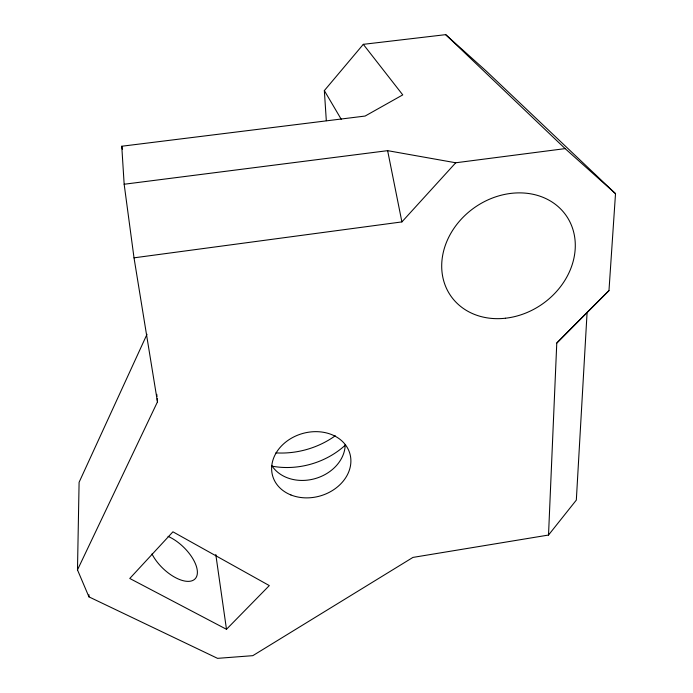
<?xml version="1.0" encoding="UTF-8"?>
<svg xmlns="http://www.w3.org/2000/svg" width="693" height="693" viewBox="0 0 693 693"><rect width="100%" height="100%" fill="white"/><g stroke="black" fill="none" stroke-linecap="round" stroke-linejoin="round"><path stroke-width="1.04" d="M326.316 120.677L324.341 90.601L363.297 44.335L445.686 34.65L486.148 70.981L615.514 193.65L608.974 290.584L587.092 312.413L576.325 500.095L548.518 535.048L412.941 557.415L252.815 655.665L217.55 658.35L88.947 596.864L88.955 594.715M88.947 596.864L77.486 569.88L79.097 482.293L147.003 334.286M548.518 535.048L556.774 343.061L587.092 312.413M77.486 569.88L157.467 401.871L157.172 398.64M363.297 44.335L402.754 94.889L365.116 116.052L121.76 146.24L124.16 184.243L134.018 257.831L401.897 221.907L455.734 162.777L565.141 148.623L615.514 193.65M226.481 629.296L269.308 585.585L172.929 531.817L129.773 578.473L226.481 629.296L215.792 554.487M556.774 343.061L608.974 290.584M124.16 184.243L387.63 150.658L455.734 162.777M445.686 34.65L565.141 148.623M324.341 90.601L341.216 119.257M121.76 146.24L122.418 149.324M387.63 150.658L401.897 221.907M134.018 257.831L157.467 401.871M156.774 394.326L156.973 396.483M345.59 444.88A74.246 61.963 -16.1 0 1 271.63 466.086M345.218 444.603A39.302 32.034 -16.2 0 1 315.41 478.534A39.302 32.034 -16.2 0 1 272.028 465.947M335.265 435.784A79.452 67.022 -16 0 1 275.857 452.875M168.07 536.373A30.501 14.813 44 0 1 196.232 565.921A30.501 14.813 44 0 1 182.796 580.595A30.501 14.813 44 0 1 151.975 553.95M290.93 494.967A40.194 32.441 -16.3 0 0 350.892 461.443A40.194 32.441 -16.3 0 0 291.961 437.898A40.194 32.441 -16.3 0 0 290.93 494.967M505.414 318.234A70.305 58.966 -34.9 0 0 567.81 218.087A70.305 58.966 -34.9 0 0 452.243 230.977A70.305 58.966 -34.9 0 0 505.414 318.234"/></g></svg>
